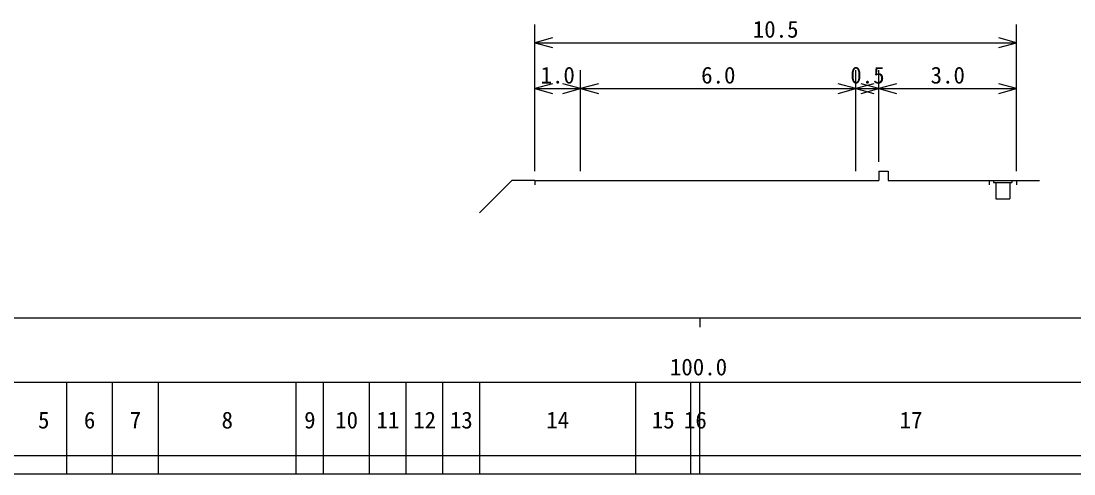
# Model space of a CAD drawing. Units: millimetres on the paper, enlarged 1000 times, with parts at other scales. Extents: x 0 to 700000, y -47500 to 447500.
# Drawn here: x 94030 to 208750, y 188000 to 237360 of the extents above; entities that cross this region are included whole.
import ezdxf
from ezdxf.enums import TextEntityAlignment as Align

# ---------------------------------------------------------------- set-up
doc = ezdxf.new("R2010")
doc.units = ezdxf.units.MM
doc.header["$LTSCALE"] = 1000
doc.layers.add('作業ﾚｲﾔ1', color=7, linetype='Continuous', lineweight=25)
doc.styles.add('ＭＳ ゴシック', font='')
doc.styles.get('ＭＳ ゴシック').set_extended_font_data('MS Gothic')

msp = doc.modelspace()

# ---------------------------------------------------------------- linework, layer by layer
at = {"layer": '作業ﾚｲﾔ1'}
for p, q in [((150000, 221000), (150000, 237000)), ((202500, 221000), (202500, 237000)), ((151932, 235518), (150000, 235000)), ((202500, 235000), (200568, 235518)), ((150000, 235000), (202500, 235000)), ((150000, 235000), (151932, 234482)), ((200568, 234482), (202500, 235000)), ((155000, 221000), (155000, 232000)), ((185000, 221000), (185000, 232000)), ((187500, 222000), (187500, 232000)), ((151932, 230518), (150000, 230000)), ((150000, 230000), (155000, 230000)), ((150000, 230000), (151932, 229482)), ((155000, 230000), (153068, 230518)), ((153068, 229482), (155000, 230000)), ((156932, 230518), (155000, 230000)), ((155000, 230000), (185000, 230000)), ((155000, 230000), (156932, 229482)), ((185000, 230000), (183068, 230518)), ((183068, 229482), (185000, 230000)), ((186932, 230518), (185000, 230000)), ((185000, 230000), (187500, 230000)), ((185000, 230000), (186932, 229482)), ((187500, 230000), (185568, 230518)), ((185568, 229482), (187500, 230000)), ((189432, 230518), (187500, 230000)), ((187500, 230000), (202500, 230000)), ((187500, 230000), (189432, 229482)), ((202500, 230000), (200568, 230518)), ((200568, 229482), (202500, 230000)), ((187500, 221000), (187500, 220000)), ((187500, 221000), (188500, 221000)), ((188500, 221000), (188500, 220000)), ((147500, 220000), (143964, 216464)), ((150000, 220000), (147500, 220000)), ((150000, 220000), (150000, 219500)), ((150000, 220000), (155000, 220000)), ((155000, 220000), (185000, 220000)), ((185000, 220000), (187500, 220000)), ((188500, 220000), (202500, 220000)), ((199500, 220000), (199500, 219500)), ((200000, 220000), (200000, 219750)), ((200000, 219750), (202000, 219750)), ((200250, 219750), (200250, 218000)), ((201750, 219750), (201750, 218000)), ((202000, 220000), (202000, 219750)), ((202500, 220000), (202500, 219500)), ((202500, 220000), (205000, 220000)), ((200250, 218000), (201750, 218000)), ((40000, 205000), (579000, 205000)), ((168000, 205000), (168000, 204000)), ((68000, 198000), (579000, 198000)), ((99000, 188000), (99000, 198000)), ((104000, 188000), (104000, 198000)), ((109000, 188000), (109000, 198000)), ((124000, 188000), (124000, 198000)), ((127000, 188000), (127000, 198000)), ((132000, 188000), (132000, 198000)), ((136000, 188000), (136000, 198000)), ((140000, 188000), (140000, 198000)), ((144000, 188000), (144000, 198000)), ((161000, 188000), (161000, 198000)), ((167000, 188000), (167000, 198000)), ((168000, 188000), (168000, 198000)), ((40000, 190000), (579000, 190000)), ((40000, 188000), (579000, 188000))]:
    msp.add_line(p, q, dxfattribs=at)

# ---------------------------------------------------------------- texts
at = {"layer": '作業ﾚｲﾔ1', "style": 'ＭＳ ゴシック'}
for s, p in [('10.5', (176250, 235000)), ('1.0', (152500, 230000)), ('6.0', (170000, 230000)), ('0.5', (186250, 230000)), ('3.0', (195000, 230000)), ('100.0', (167844, 198195)), ('5', (96500, 192405)), ('6', (101500, 192405)), ('7', (106500, 192405)), ('8', (116500, 192405)), ('9', (125500, 192405)), ('10', (129500, 192405)), ('11', (134000, 192405)), ('12', (138000, 192405)), ('13', (142000, 192405)), ('14', (152500, 192405)), ('15', (164000, 192405)), ('16', (167500, 192405)), ('17', (191000, 192405))]:
    msp.add_text(s, height=1833, dxfattribs=at).set_placement(p, align=Align.BOTTOM_CENTER)

doc.saveas('drawing.dxf')
